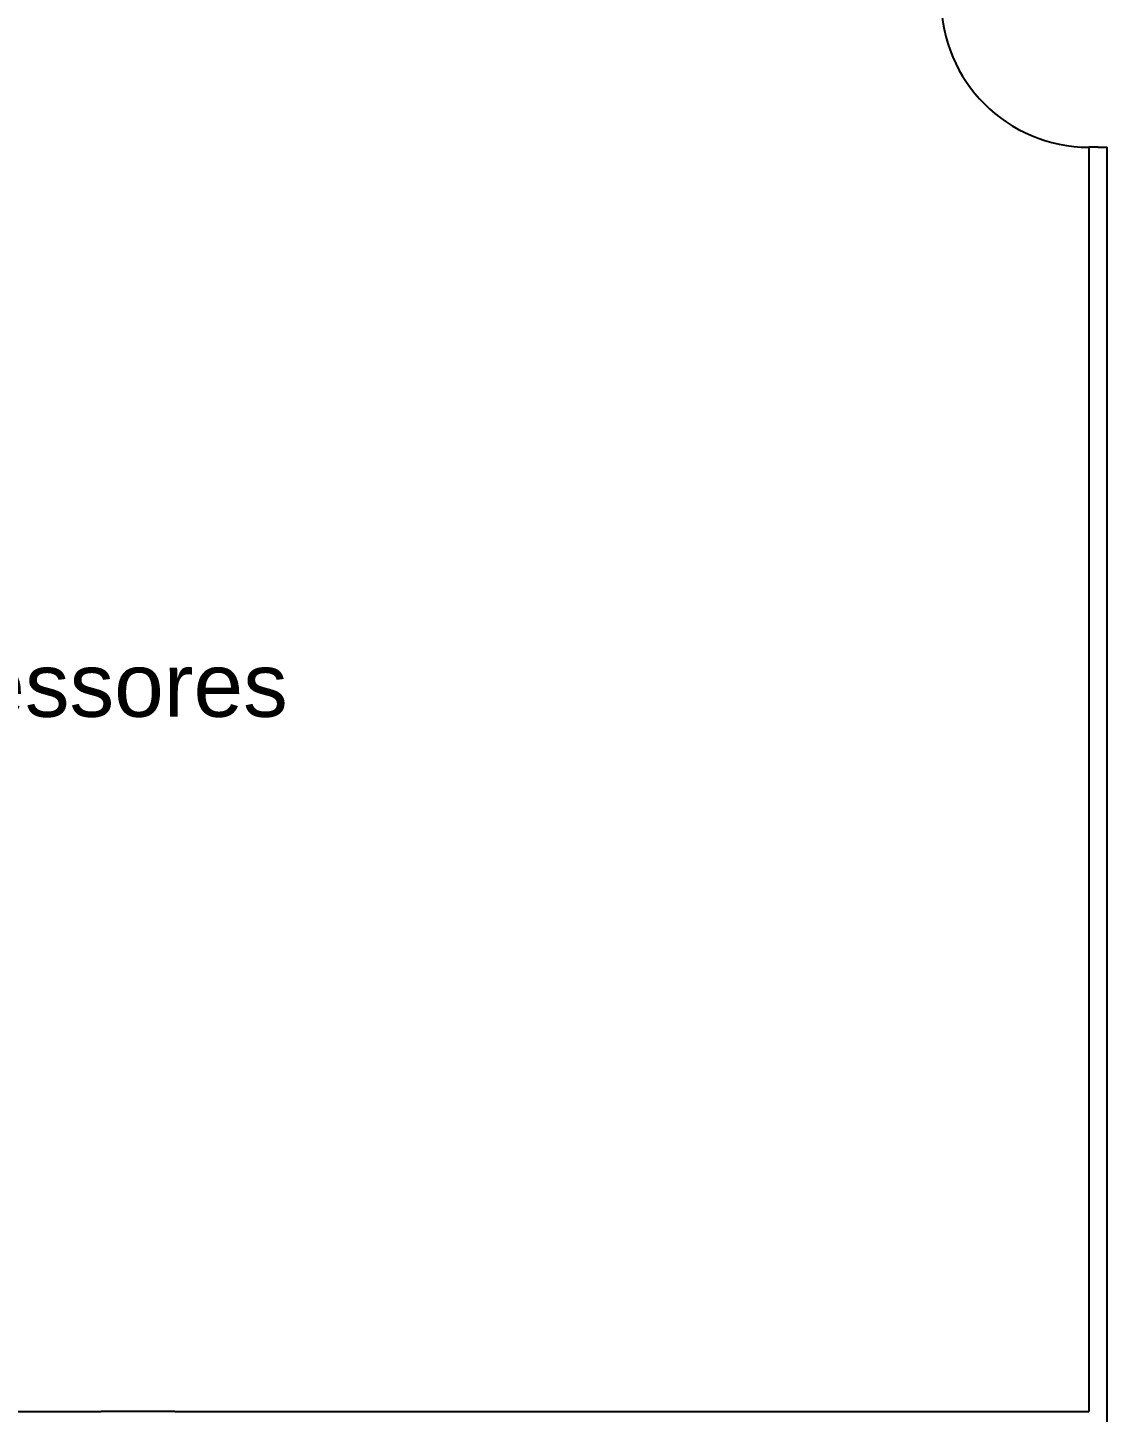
# Model space of a CAD drawing. Header units: millimetres. Extents: x 72331 to 137430, y 77189 to 139414.
# Drawn here: x 84610 to 90457, y 123469 to 130971 of the extents above; entities that cross this region are included whole.
import ezdxf

# ---------------------------------------------------------------- set-up
doc = ezdxf.new("R2010")
doc.units = ezdxf.units.MM
doc.header["$LTSCALE"] = 600
doc.layers.add('ALVENARIA', color=7, linetype='Continuous')
doc.styles.get("Standard").update_dxf_attribs({"font": 'arial.ttf'})

msp = doc.modelspace()

# ---------------------------------------------------------------- linework, layer by layer
for p, q in [((90357.3, 130323.5), (90357.3, 123473.5)), ((90407.3, 130323.5), (90357.3, 130323.5)), ((90407.3, 130323.5), (90457.3, 130323.5)), ((90457.3, 123373.5), (90457.3, 130323.5)), ((76007.3, 123473.5), (85007.3, 123473.5)), ((85407.3, 123473.5), (85007.3, 123473.5)), ((85407.3, 123473.5), (86207.3, 123473.5)), ((86207.3, 123473.5), (90357.3, 123473.5))]:
    msp.add_line(p, q)
at = {"layer": 'ALVENARIA'}
msp.add_arc((90357.3, 131123.5), 800, 180, 270, dxfattribs=at)

# ---------------------------------------------------------------- texts
msp.add_text('Sala de Professores', height=346.101).set_placement((81665.1, 127237.2))

doc.saveas('drawing.dxf')
